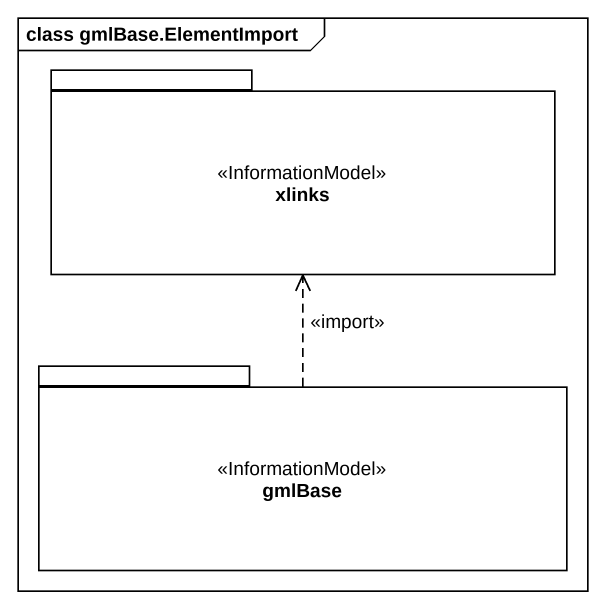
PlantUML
@startuml
mainframe class gmlBase.ElementImport
package xlinks <<InformationModel>> {
}
package gmlBase <<InformationModel>> {
}
gmlBase .up.> xlinks : <<import>>
@enduml
